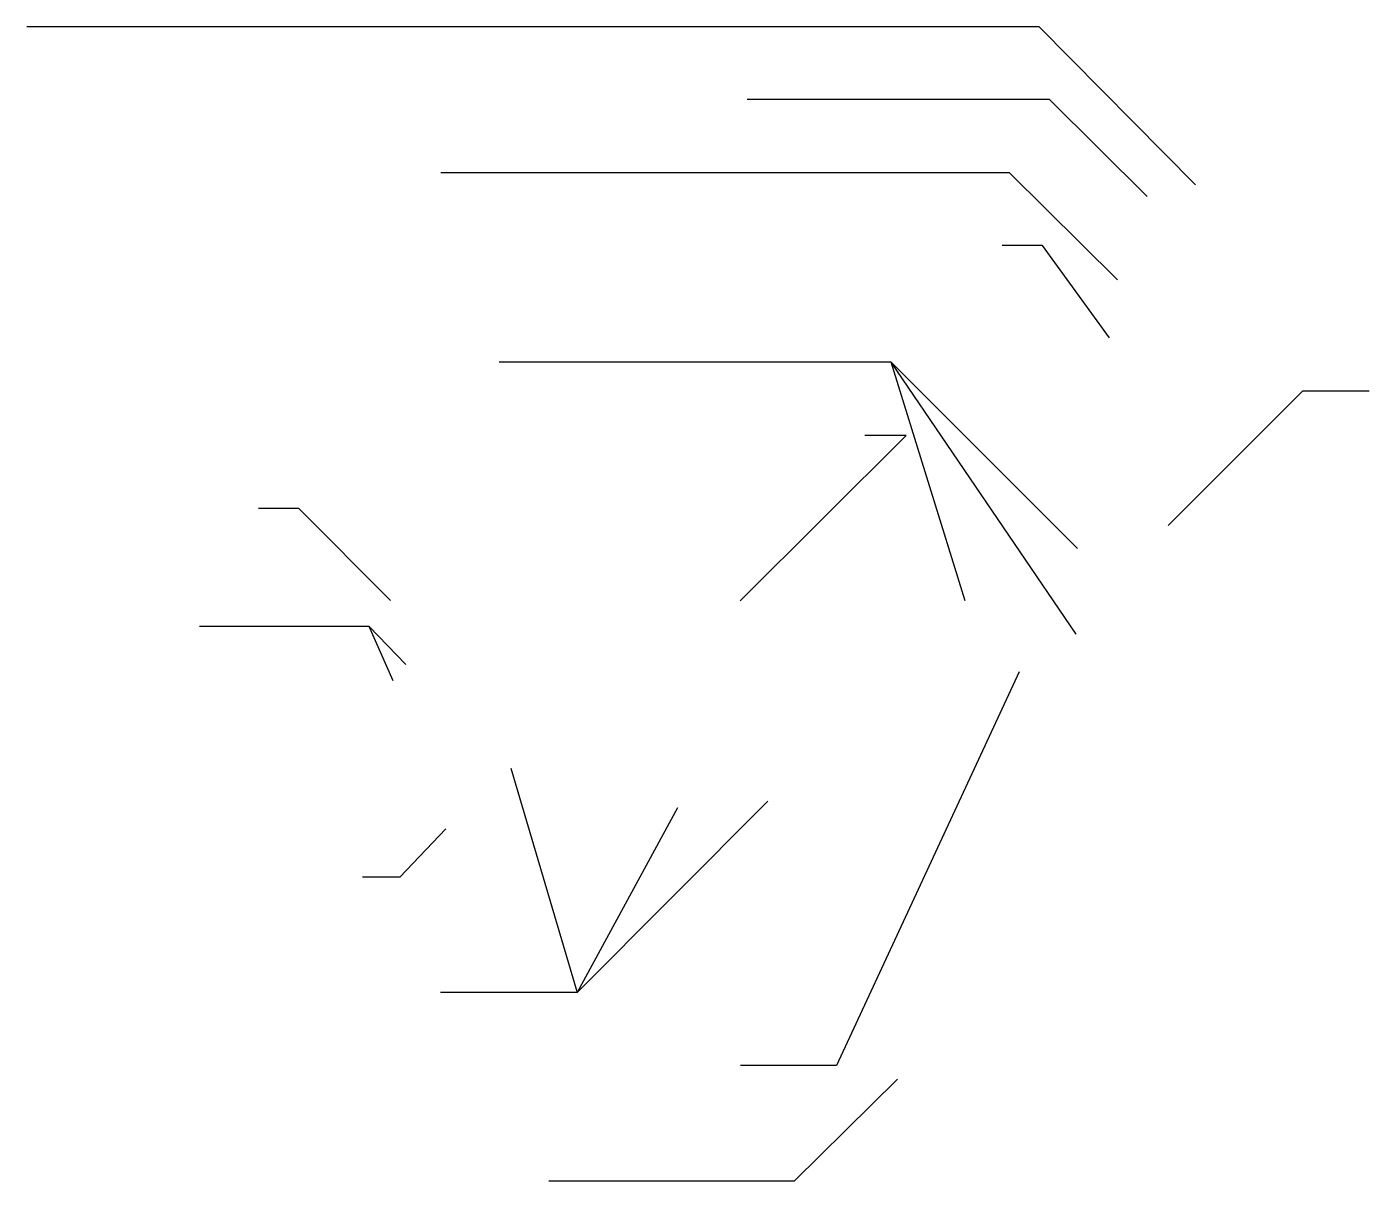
# Paper-space layout 'Layout1' of a CAD drawing. Extents: x 2.3 to 17.1, y 17.7 to 30.4.
import ezdxf

# ---------------------------------------------------------------- set-up
doc = ezdxf.new("R2010")
doc.units = 0
doc.layers.add('DIM-TXT', color=7, linetype='CONTINUOUS')

psp = doc.layouts.get("Layout1")

# ---------------------------------------------------------------- linework, layer by layer
at = {"layer": 'DIM-TXT', "color": 0, "linetype": 'CONTINUOUS'}
for p, q in [((13.85, 23.695), (11.819, 26.681)), ((12.63, 24.059), (11.819, 26.681)), ((6.346, 23.18), (6.082, 23.779)), ((7.639, 22.223), (8.37, 19.758)), ((9.472, 21.785), (8.37, 19.758))]:
    psp.add_line(p, q, dxfattribs=at)
at = {"layer": 'DIM-TXT', "color": 0, "linetype": 'CONTINUOUS', "flags": 128}
for points in [[(15.164, 28.63), (13.444, 30.367), (2.322, 30.367)], [(14.631, 28.503), (13.559, 29.569), (10.235, 29.569)], [(14.305, 27.586), (13.118, 28.762), (6.872, 28.762)], [(14.218, 26.952), (13.482, 27.965), (13.038, 27.965)], [(13.865, 24.635), (11.819, 26.681), (7.513, 26.681)], [(10.158, 24.061), (11.982, 25.878), (11.528, 25.878)], [(6.319, 24.063), (5.31, 25.076), (4.866, 25.076)], [(6.488, 23.362), (6.082, 23.779), (4.219, 23.779)]]:
    psp.add_lwpolyline(points, dxfattribs=at)
at = {"layer": 'DIM-TXT', "color": 0, "linetype": 'CONTINUOUS', "extrusion": (0, 0, -1), "flags": 128}
for points in [[(-14.863, 24.889), (-16.343, 26.369), (-17.07, 26.369)], [(-13.226, 23.282), (-11.219, 18.954), (-10.165, 18.954)], [(-10.463, 21.858), (-8.37, 19.758), (-6.867, 19.758)], [(-6.924, 21.555), (-6.421, 21.026), (-6.01, 21.026)], [(-11.888, 18.804), (-10.753, 17.684), (-8.057, 17.684)]]:
    psp.add_lwpolyline(points, dxfattribs=at)

doc.saveas('drawing.dxf')
